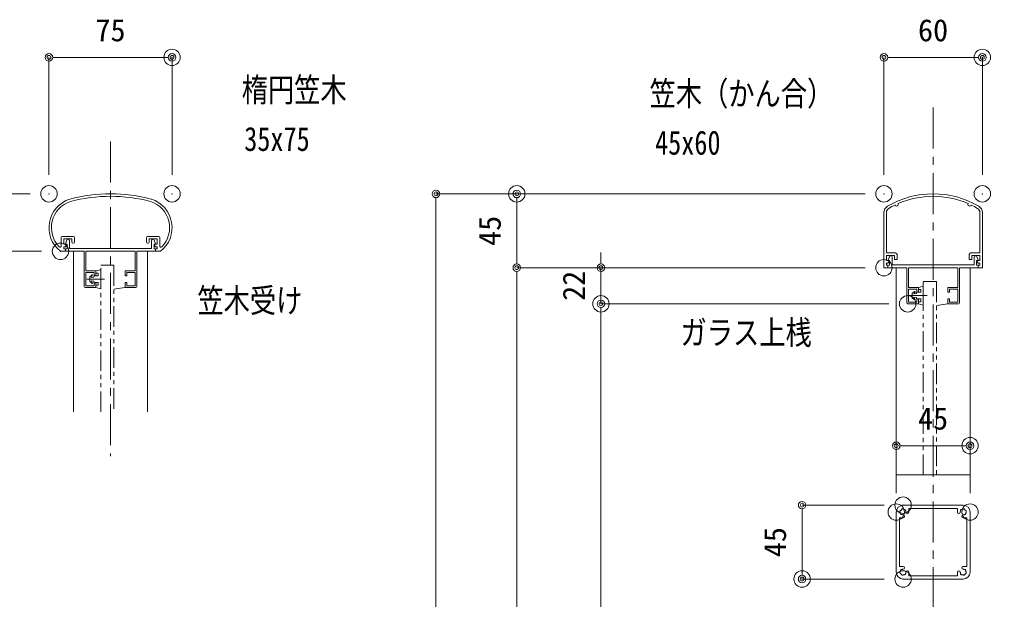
# Model space of a CAD drawing. Units: millimetres, scale not verified. Extents: x -3580 to 3580, y -1188 to 1188.
# Drawn here: x -2311 to -1719, y 170 to 523 of the extents above; entities that cross this region are included whole.
import ezdxf
from ezdxf.enums import TextEntityAlignment as Align

# ---------------------------------------------------------------- set-up
doc = ezdxf.new("R2010")
doc.units = ezdxf.units.MM
doc.header["$LTSCALE"] = 20
doc.header["$PDMODE"] = 32
doc.header["$PDSIZE"] = 10
doc.linetypes.add('USER1', pattern=[2, 1.25, -0.25, 0.25, -0.25])
doc.linetypes.add('USER2', pattern=[1.25, 0.625, -0.125, 0.125, -0.125, 0.125, -0.125])
for name, color, linetype, lineweight in [('0-0_0', 7, 'Continuous', 18), ('0-1_DEFPOINTS', 7, 'Continuous', 18), ('0-8_3中心線', 2, 'USER1', 18), ('0-9_41ｱﾙﾐ', 6, 'Continuous', 18), ('0-A_1手摺寸法', 7, 'Continuous', 18), ('0-B_42ｱﾙﾐ部品', 6, 'Continuous', 18), ('0-D_CYAN', 4, 'Continuous', 18), ('0-E_2a', 1, 'USER2', 18)]:
    doc.layers.add(name, color=color, linetype=linetype, lineweight=lineweight)
doc.styles.add('ＭＳ ゴシック', font='')
doc.styles.get('ＭＳ ゴシック').set_extended_font_data('MS Gothic')

# ---------------------------------------------------------------- blocks, each defined once
blk = doc.blocks.new('hbk-145')
at = {"layer": '0-A_1手摺寸法', "color": 3}
for p, q in [((-5.8, 0), (5.8, 0)), ((-5.8, 0), (-5, -3)), ((0, 2.36), (0, -8.5)), ((5.8, 0), (5, -3)), ((-5, -3), (-3.7, -3)), ((-3.7, -1.5), (-2, -1.5)), ((-3.7, -1.5), (-3.7, -3)), ((-1.5, -6.7), (-2.58, -5.23)), ((-2.39, -5.01), (-1, -5.7)), ((-2, -1.5), (-2, -4.2)), ((-2, -4.2), (-1.25, -4.2)), ((-1, -5.7), (-1.25, -4.2)), ((1, -5.7), (1.25, -4.2)), ((1, -5.7), (2.39, -5.01)), ((1.25, -4.2), (2, -4.2)), ((1.5, -6.7), (2.58, -5.23)), ((2, -1.5), (3.7, -1.5)), ((2, -1.5), (2, -4.2)), ((3.7, -1.5), (3.7, -3)), ((3.7, -3), (5, -3)), ((-1.5, -6.7), (1.5, -6.7))]:
    blk.add_line(p, q, dxfattribs=at)
for centre, start, end in [((-2.45, -5.15), 66.37062, 212.90524), ((2.45, -5.15), 327.09476, 113.62938)]:
    blk.add_arc(centre, 0.15, start, end, dxfattribs=at)
blk = doc.blocks.new('HK-001')
at = {"layer": '0-0_0'}
for p, q in [((-30, 0), (-30, 33.59)), ((-28.5, 9), (-28.5, 33.59)), ((28.5, 9), (28.5, 33.59)), ((30, 0), (30, 33.59)), ((-23, 9), (-28.5, 9)), ((-23.5, 7.5), (-28.5, 7.5)), ((-28.5, 4.3), (-28.5, 7.5)), ((-23.5, 5), (-23.5, 7.5)), ((-22, 5), (-22, 8)), ((22, 5), (22, 8)), ((23, 9), (28.5, 9)), ((23.5, 5), (23.5, 7.5)), ((23.5, 7.5), (28.5, 7.5)), ((28.5, 4.3), (28.5, 7.5)), ((-27.5, 0), (-30, 0)), ((-26.87, 4.3), (-28.5, 4.3)), ((-28.5, 1.5), (-28.5, 2.8)), ((-28.5, 1.5), (-28.5, 2.8)), ((-27.5, 2.8), (-28.5, 2.8)), ((-27.5, 1.5), (-28.5, 1.5)), ((-27.5, 2.8), (-26.71, 3.99)), ((-27.5, 0), (-27.5, 1.5)), ((-22, 5), (-23.5, 5)), ((22, 5), (23.5, 5)), ((27.5, 2.8), (26.71, 3.99)), ((26.87, 4.3), (28.5, 4.3)), ((27.5, 2.8), (28.5, 2.8)), ((27.5, 1.5), (28.5, 1.5)), ((27.5, 0), (27.5, 1.5)), ((27.5, 0), (30, 0)), ((28.5, 1.5), (28.5, 2.8)), ((28.5, 1.5), (28.5, 2.8))]:
    blk.add_line(p, q, dxfattribs=at)
for centre, radius, start, end in [((0, -10), 55, 90, 120.32807), ((0, -10), 53.5, 90, 113.56076), ((0, -10), 55, 59.67193, 90), ((0, -10), 53.5, 66.43924, 90), ((-25.5, 33.59), 4.5, 120.32807, 180), ((-25.5, 33.59), 3, 120.32807, 180), ((0, -10), 53.5, 115.69292, 120.32807), ((-22.25, 38.54), 1, 199.12574, 30.12794), ((22.25, 38.54), 1, 149.87206, 340.87426), ((0, -10), 53.5, 59.67193, 64.30708), ((25.5, 33.59), 3, 0, 59.67193), ((25.5, 33.59), 4.5, 0, 59.67193), ((-23, 8), 1, 0, 90), ((23, 8), 1, 90, 180), ((-26.87, 4.1), 0.2, 326.30993, 90), ((26.87, 4.1), 0.2, 90, 213.69007)]:
    blk.add_arc(centre, radius, start, end, dxfattribs=at)
blk = doc.blocks.new('HK-025')
at = {"layer": '0-9_41ｱﾙﾐ'}
for p, q in [((7, 0), (0.5, 0)), ((7, -3), (7, 0)), ((25, -3), (25, 0)), ((25, 0), (31.5, 0)), ((0, -22), (0, -0.5)), ((1, -9), (1, -1)), ((6, -1), (1, -1)), ((6, -3), (6, -1)), ((7, -3), (6, -3)), ((25, -3), (26, -3)), ((26, -3), (26, -1)), ((26, -1), (31, -1)), ((31, -9), (31, -1)), ((32, -22), (32, -0.5)), ((1, -22), (1, -10)), ((7, -10), (1, -10)), ((7, -7), (6, -7)), ((7, -7), (7, -10)), ((25, -7), (25, -10)), ((25, -7), (26, -7)), ((25, -10), (31, -10)), ((31, -22), (31, -10)), ((-11.5, -22), (-11.5, -23)), ((0, -22), (-11.5, -22)), ((-11.5, -22), (-11.5, -23)), ((-11.5, -23), (-11.5, -22)), ((-10.5, -23.5), (-11, -23.5)), ((-10.5, -23.5), (-10.5, -26.3)), ((31, -22), (1, -22)), ((43.5, -22), (32, -22)), ((42.5, -23.5), (43, -23.5)), ((42.5, -23.5), (42.5, -26.3)), ((43.5, -22), (43.5, -23)), ((43.5, -22), (43.5, -23)), ((43.5, -23), (43.5, -22)), ((-10.67, -28.79), (-11.49, -26.57)), ((-11.3, -26.3), (-10.5, -26.3)), ((-11.22, -26.3), (-10.5, -26.3)), ((-10.5, -26.3), (-10.5, -26.29)), ((-9.96, -29.3), (-9.75, -29.3)), ((-9, -23.8), (41, -23.8)), ((-9, -23.8), (-9, -28.55)), ((41, -23.8), (41, -28.55)), ((41.96, -29.3), (41.75, -29.3)), ((43.3, -26.3), (42.5, -26.3)), ((42.67, -28.79), (43.49, -26.57))]:
    blk.add_line(p, q, dxfattribs=at)
for points in [[(6, -7), (6, -9), (1, -9)], [(26, -7), (26, -9), (31, -9)], [(43.22, -26.3), (42.5, -26.3), (42.5, -26.29)]]:
    blk.add_lwpolyline(points, dxfattribs=at)
for centre, radius, start, end in [((0.5, -0.5), 0.5, 90, 180), ((31.5, -0.5), 0.5, 0, 90), ((-11, -23), 0.5, 180, 270), ((43, -23), 0.5, 270, 0), ((-11.3, -26.5), 0.2, 90, 200.21478), ((-9.96, -28.55), 0.75, 198.43495, 270), ((-9.75, -28.55), 0.75, 270, 0), ((41.75, -28.55), 0.75, 180, 270), ((41.96, -28.55), 0.75, 270, 341.56505), ((43.3, -26.5), 0.2, 339.78522, 90)]:
    blk.add_arc(centre, radius, start, end, dxfattribs=at)
blk = doc.blocks.new('_ORIGIN2')
at = {"layer": '0-0_0'}
blk.add_line((-0.5, 0), (-1, 0), dxfattribs=at)
for radius in [0.5, 0.25]:
    blk.add_circle((0, 0), radius, dxfattribs=at)
blk = doc.blocks.new('D15')
at = {"layer": '0-1_DEFPOINTS'}
for p in [(315.54, 924.21), (255.54, 841.05), (315.54, 841.05)]:
    blk.add_point(p, dxfattribs=at)
at = {"layer": '0-A_1手摺寸法'}
for p, q in [((255.54, 852.55), (255.54, 924.21)), ((260.14, 924.21), (310.94, 924.21)), ((315.54, 852.55), (315.54, 924.21))]:
    blk.add_line(p, q, dxfattribs=at)
at = {"layer": '0-A_1手摺寸法', "xscale": 4.6, "yscale": 4.6, "rotation": 180}
blk.add_blockref('_ORIGIN2', (255.54, 924.21), dxfattribs=at)
at = {"layer": '0-A_1手摺寸法', "xscale": 4.6, "yscale": 4.6}
blk.add_blockref('_ORIGIN2', (315.54, 924.21), dxfattribs=at)
at = {"layer": '0-A_1手摺寸法', "style": 'ＭＳ ゴシック'}
blk.add_text('60', height=13.49, dxfattribs=at).set_placement((276.34, 929.96), align=Align.BOTTOM_LEFT)
blk = doc.blocks.new('D16')
at = {"layer": '0-1_DEFPOINTS'}
for p in [(31.83, 841.05), (255.54, 841.05), (255.54, 796.05)]:
    blk.add_point(p, dxfattribs=at)
at = {"layer": '0-A_1手摺寸法'}
for p, q in [((244.04, 841.05), (31.83, 841.05)), ((31.83, 800.65), (31.83, 836.45)), ((244.04, 796.05), (31.83, 796.05))]:
    blk.add_line(p, q, dxfattribs=at)
at = {"layer": '0-A_1手摺寸法', "xscale": 4.6, "yscale": 4.6}
for p, rotation in [((31.83, 841.05), 90), ((31.83, 796.05), 270)]:
    blk.add_blockref('_ORIGIN2', p, dxfattribs=dict(at, rotation=rotation))
at = {"layer": '0-A_1手摺寸法', "style": 'ＭＳ ゴシック'}
blk.add_text('45', height=13.49, rotation=90, dxfattribs=at).set_placement((26.08, 809.35), align=Align.BOTTOM_LEFT)
blk = doc.blocks.new('HK-007')
at = {"layer": '0-9_41ｱﾙﾐ'}
for p, q in [((-30, 3.25), (-30, 8.5)), ((-29.5, 9), (-22.5, 9)), ((-28.5, 4.3), (-28.5, 7.5)), ((-28.5, 4.3), (-28.5, 7.5)), ((-28.5, 7.5), (-23.5, 7.5)), ((-23.5, 5.5), (-23.5, 7.5)), ((-22, 5.5), (-22, 8.5)), ((22, 5.5), (22, 8.5)), ((29.5, 9), (22.5, 9)), ((23.5, 5.5), (23.5, 7.5)), ((28.5, 7.5), (23.5, 7.5)), ((28.5, 4.3), (28.5, 7.5)), ((28.5, 4.3), (28.5, 7.5)), ((30, 3.25), (30, 8.5)), ((-30.5, 0), (-27.5, 0)), ((-28.5, 4.3), (-26.7, 4.3)), ((-28.5, 1.5), (-28.5, 2.8)), ((-28.5, 2.8), (-27.5, 2.8)), ((-28.5, 1.5), (-27.5, 1.5)), ((-26.53, 3.99), (-27.5, 2.8)), ((-27.5, 0), (-27.5, 1.5)), ((-27.5, 1), (-27.5, 0)), ((-23, 5), (-22.5, 5)), ((23, 5), (22.5, 5)), ((26.53, 3.99), (27.5, 2.8)), ((28.5, 4.3), (26.7, 4.3)), ((28.5, 2.8), (27.5, 2.8)), ((27.5, 0), (27.5, 1.5)), ((28.5, 1.5), (27.5, 1.5)), ((30.5, 0), (27.5, 0)), ((28.5, 1.5), (28.5, 2.8))]:
    blk.add_line(p, q, dxfattribs=at)
for centre, radius, start, end in [((-19.2, 14.39), 18.3, 108.03854, 231.86719), ((-19.2, 14.39), 16.8, 108.19177, 223.97638), ((0.25, -65), 100, 90.14257, 104.54589), ((0.25, -65), 98.5, 90.14257, 104.51882), ((-0.25, -65), 100, 75.45411, 89.85743), ((-0.25, -65), 98.5, 75.48118, 89.85743), ((19.2, 14.39), 16.8, 316.02362, 71.80823), ((19.2, 14.39), 18.3, 308.13281, 71.96146), ((-29.5, 8.5), 0.5, 90, 180), ((-22.5, 8.5), 0.5, 0, 90), ((22.5, 8.5), 0.5, 90, 180), ((29.5, 8.5), 0.5, 0, 90), ((-30.75, 3.25), 0.75, 223.97638, 0), ((-26.7, 4.1), 0.2, 326.30993, 90), ((-23, 5.5), 0.5, 180, 270), ((-22.5, 5.5), 0.5, 270, 0), ((22.5, 5.5), 0.5, 180, 270), ((23, 5.5), 0.5, 270, 0), ((26.7, 4.1), 0.2, 90, 213.69007), ((30.75, 3.25), 0.75, 180, 316.02362)]:
    blk.add_arc(centre, radius, start, end, dxfattribs=at)
at = {"layer": '0-D_CYAN'}
blk.add_line((-27.5, 0), (-27.5, 1), dxfattribs=at)
blk = doc.blocks.new('D17')
at = {"layer": '0-1_DEFPOINTS'}
for p in [(-178.23, 924.21), (-253.23, 841.05), (-178.23, 841.05)]:
    blk.add_point(p, dxfattribs=at)
at = {"layer": '0-A_1手摺寸法'}
for p, q in [((-253.23, 852.55), (-253.23, 924.21)), ((-248.63, 924.21), (-182.83, 924.21)), ((-178.23, 852.55), (-178.23, 924.21))]:
    blk.add_line(p, q, dxfattribs=at)
at = {"layer": '0-A_1手摺寸法', "xscale": 4.6, "yscale": 4.6, "rotation": 180}
blk.add_blockref('_ORIGIN2', (-253.23, 924.21), dxfattribs=at)
at = {"layer": '0-A_1手摺寸法', "xscale": 4.6, "yscale": 4.6}
blk.add_blockref('_ORIGIN2', (-178.23, 924.21), dxfattribs=at)
at = {"layer": '0-A_1手摺寸法', "style": 'ＭＳ ゴシック'}
blk.add_text('75', height=13.49, dxfattribs=at).set_placement((-224.93, 929.96), align=Align.BOTTOM_LEFT)
blk = doc.blocks.new('D18')
at = {"layer": '0-1_DEFPOINTS'}
for p in [(-253.23, 841.05), (-298.78, 806.05), (-246.23, 806.05)]:
    blk.add_point(p, dxfattribs=at)
at = {"layer": '0-A_1手摺寸法'}
for p, q in [((-298.78, 845.65), (-298.78, 850.25)), ((-264.73, 841.05), (-298.78, 841.05)), ((-298.78, 841.05), (-298.78, 806.05)), ((-257.73, 806.05), (-298.78, 806.05)), ((-298.78, 801.45), (-298.78, 796.85))]:
    blk.add_line(p, q, dxfattribs=at)
at = {"layer": '0-A_1手摺寸法', "xscale": 4.6, "yscale": 4.6}
for p, rotation in [((-298.78, 841.05), 270), ((-298.78, 806.05), 90)]:
    blk.add_blockref('_ORIGIN2', p, dxfattribs=dict(at, rotation=rotation))
at = {"layer": '0-A_1手摺寸法', "style": 'ＭＳ ゴシック'}
blk.add_text('35', height=13.49, rotation=90, dxfattribs=at).set_placement((-304.53, 814.35), align=Align.BOTTOM_LEFT)
blk = doc.blocks.new('D38')
at = {"layer": '0-1_DEFPOINTS'}
blk.add_point((255.54, 841.05), dxfattribs=at)
at = {"layer": '0-A_1手摺寸法'}
for p, q in [((244.04, 841.05), (-17.4, 841.05)), ((-17.4, 836.45), (-17.4, -254.35))]:
    blk.add_line(p, q, dxfattribs=at)
at = {"layer": '0-A_1手摺寸法', "xscale": 4.6, "yscale": 4.6, "rotation": 90}
blk.add_blockref('_ORIGIN2', (-17.4, 841.05), dxfattribs=at)
blk = doc.blocks.new('D39')
at = {"layer": '0-1_DEFPOINTS'}
blk.add_point((255.54, 796.05), dxfattribs=at)
at = {"layer": '0-A_1手摺寸法'}
for p, q in [((244.04, 796.05), (31.83, 796.05)), ((31.83, 791.45), (31.83, -154.35))]:
    blk.add_line(p, q, dxfattribs=at)
at = {"layer": '0-A_1手摺寸法', "xscale": 4.6, "yscale": 4.6, "rotation": 90}
blk.add_blockref('_ORIGIN2', (31.83, 796.05), dxfattribs=at)
blk = doc.blocks.new('D58')
at = {"layer": '0-1_DEFPOINTS'}
for p in [(255.54, 796.05), (83.1, 774.05), (270.04, 774.05)]:
    blk.add_point(p, dxfattribs=at)
at = {"layer": '0-A_1手摺寸法'}
for p, q in [((83.1, 800.65), (83.1, 805.25)), ((244.04, 796.05), (83.1, 796.05)), ((83.1, 796.05), (83.1, 774.05)), ((258.54, 774.05), (83.1, 774.05)), ((83.1, 769.45), (83.1, 764.85))]:
    blk.add_line(p, q, dxfattribs=at)
at = {"layer": '0-A_1手摺寸法', "xscale": 4.6, "yscale": 4.6}
for p, rotation in [((83.1, 796.05), 270), ((83.1, 774.05), 90)]:
    blk.add_blockref('_ORIGIN2', p, dxfattribs=dict(at, rotation=rotation))
at = {"layer": '0-A_1手摺寸法', "style": 'ＭＳ ゴシック'}
blk.add_text('22', height=13.49, rotation=90, dxfattribs=at).set_placement((77.35, 775.85), align=Align.BOTTOM_LEFT)
blk = doc.blocks.new('D59')
at = {"layer": '0-1_DEFPOINTS'}
blk.add_point((270.04, 774.05), dxfattribs=at)
at = {"layer": '0-A_1手摺寸法'}
for p, q in [((258.54, 774.05), (83.1, 774.05)), ((83.1, 769.45), (83.1, -132.35))]:
    blk.add_line(p, q, dxfattribs=at)
at = {"layer": '0-A_1手摺寸法', "xscale": 4.6, "yscale": 4.6, "rotation": 90}
blk.add_blockref('_ORIGIN2', (83.1, 774.05), dxfattribs=at)
blk = doc.blocks.new('HK-013')
at = {"layer": '0-B_42ｱﾙﾐ部品'}
for p, q in [((-22.5, 18.3), (-22.5, -18.3)), ((-22.5, 18.3), (-22.5, 18.3)), ((18.3, 22.5), (-18.3, 22.5)), ((14.8, 20.5), (-14.8, 20.5)), ((-14.8, 20.5), (-14.8, 18.3)), ((14.8, 20.5), (14.8, 18.3)), ((22.5, 18.3), (22.5, -18.3)), ((-20.5, 14.8), (-20.5, -14.8)), ((-18.3, 14.8), (-20.5, 14.8)), ((18.3, 14.8), (20.5, 14.8)), ((20.5, 14.8), (20.5, -14.8)), ((-18.3, -14.8), (-20.5, -14.8)), ((18.3, -14.8), (20.5, -14.8)), ((-22.5, -18.3), (-22.5, -18.3)), ((18.3, -22.5), (-18.3, -22.5)), ((-14.8, -20.5), (-14.8, -18.3)), ((14.8, -20.5), (-14.8, -20.5)), ((14.8, -20.5), (14.8, -18.3))]:
    blk.add_line(p, q, dxfattribs=at)
for centre, radius, start, end in [((-18.3, 18.3), 4.2, 90, 180), ((-19.75, 18.69), 0.5, 165, 232.97569), ((-19.75, 18.69), 0.5, 97.02431, 165), ((-18.3, 18.3), 1.75, 180.35889, 195), ((-18.3, 18.3), 1.75, 195, 209.64111), ((-18.3, 18.3), 1.75, 135, 149.64111), ((-18.3, 18.3), 1.75, 120.35889, 135), ((-18.69, 19.75), 0.5, 105, 172.97569), ((-18.69, 19.75), 0.5, 37.02431, 105), ((-18.3, 18.3), 1.75, 75, 89.64111), ((-18.3, 18.3), 1.75, 60.35889, 75), ((-17.24, 19.36), 0.5, 45, 112.97569), ((-17.24, 19.36), 0.5, 337.02431, 45), ((-18.3, 18.3), 1.75, 15, 29.64111), ((-18.3, 18.3), 1.75, 0.35889, 15), ((-15.67, 18.3), 0.875, 180, 0), ((15.68, 18.3), 0.875, 180, 360), ((18.3, 18.3), 1.75, 165, 179.64111), ((18.3, 18.3), 1.75, 150.35889, 165), ((17.24, 19.36), 0.5, 135, 202.97569), ((17.24, 19.36), 0.5, 67.02431, 135), ((18.3, 18.3), 1.75, 105, 119.64111), ((18.3, 18.3), 1.75, 90.35889, 105), ((18.69, 19.75), 0.5, 75, 142.97569), ((18.3, 18.3), 4.2, 0, 90), ((18.69, 19.75), 0.5, 7.02431, 75), ((18.3, 18.3), 1.75, 45, 59.64111), ((18.3, 18.3), 1.75, 30.35889, 45), ((19.75, 18.69), 0.5, 15, 82.97569), ((18.3, 18.3), 1.75, 330.35889, 345), ((18.3, 18.3), 1.75, 345, 359.64111), ((19.75, 18.69), 0.5, 307.02431, 15), ((-19.36, 17.24), 0.5, 157.02431, 225), ((-19.36, 17.24), 0.5, 225, 292.97569), ((-18.3, 18.3), 1.75, 240.35889, 255), ((-18.3, 18.3), 1.75, 255, 270), ((-18.3, 15.68), 0.875, 270, 90), ((18.3, 15.68), 0.875, 90, 270), ((18.3, 18.3), 1.75, 270, 285), ((18.3, 18.3), 1.75, 285, 299.64111), ((19.36, 17.24), 0.5, 247.02431, 315), ((19.36, 17.24), 0.5, 315, 22.97569), ((-18.3, -18.3), 1.75, 150.35889, 165), ((-19.36, -17.24), 0.5, 135, 202.97569), ((-19.36, -17.24), 0.5, 67.02431, 135), ((-18.3, -18.3), 1.75, 105, 119.64111), ((-18.3, -18.3), 1.75, 90, 105), ((-18.3, -15.68), 0.875, 270, 90), ((-15.68, -18.3), 0.875, 360, 180), ((15.67, -18.3), 0.875, 0, 180), ((18.3, -15.68), 0.875, 90, 270), ((18.3, -18.3), 1.75, 75, 90), ((18.3, -18.3), 1.75, 60.35889, 75), ((19.36, -17.24), 0.5, 45, 112.97569), ((19.36, -17.24), 0.5, 337.02431, 45), ((18.3, -18.3), 1.75, 15, 29.64111), ((-18.3, -18.3), 4.2, 180, 270), ((-19.75, -18.69), 0.5, 127.02431, 195), ((-19.75, -18.69), 0.5, 195, 262.97569), ((-18.3, -18.3), 1.75, 165, 179.64111), ((-18.3, -18.3), 1.75, 210.35889, 225), ((-18.3, -18.3), 1.75, 225, 239.64111), ((-18.69, -19.75), 0.5, 187.02431, 255), ((-18.69, -19.75), 0.5, 255, 322.97569), ((-18.3, -18.3), 1.75, 270.35889, 285), ((-18.3, -18.3), 1.75, 285, 299.64111), ((-17.24, -19.36), 0.5, 247.02431, 315), ((-17.24, -19.36), 0.5, 315, 22.97569), ((-18.3, -18.3), 1.75, 330.35889, 345), ((-18.3, -18.3), 1.75, 345, 359.64111), ((18.3, -18.3), 1.75, 180.35889, 195), ((18.3, -18.3), 1.75, 195, 209.64111), ((17.24, -19.36), 0.5, 157.02431, 225), ((17.24, -19.36), 0.5, 225, 292.97569), ((18.3, -18.3), 1.75, 240.35889, 255), ((18.3, -18.3), 1.75, 255, 269.64111), ((18.69, -19.75), 0.5, 217.02431, 285), ((18.3, -18.3), 4.2, 270, 360), ((18.69, -19.75), 0.5, 285, 352.97569), ((18.3, -18.3), 1.75, 300.35889, 315), ((18.3, -18.3), 1.75, 315, 329.64111), ((19.75, -18.69), 0.5, 277.02431, 345), ((18.3, -18.3), 1.75, 0.35889, 15), ((19.75, -18.69), 0.5, 345, 52.97569)]:
    blk.add_arc(centre, radius, start, end, dxfattribs=at)
blk = doc.blocks.new('D62')
at = {"layer": '0-1_DEFPOINTS'}
for p in [(267.24, 651.37), (205.7, 606.37), (267.24, 606.37)]:
    blk.add_point(p, dxfattribs=at)
at = {"layer": '0-A_1手摺寸法'}
for p, q in [((255.74, 651.37), (205.7, 651.37)), ((205.7, 646.77), (205.7, 610.97)), ((255.74, 606.37), (205.7, 606.37))]:
    blk.add_line(p, q, dxfattribs=at)
at = {"layer": '0-A_1手摺寸法', "xscale": 4.6, "yscale": 4.6}
for p, rotation in [((205.7, 651.37), 90), ((205.7, 606.37), 270)]:
    blk.add_blockref('_ORIGIN2', p, dxfattribs=dict(at, rotation=rotation))
at = {"layer": '0-A_1手摺寸法', "style": 'ＭＳ ゴシック'}
blk.add_text('45', height=13.49, rotation=90, dxfattribs=at).set_placement((199.95, 619.67), align=Align.BOTTOM_LEFT)
blk = doc.blocks.new('D63')
at = {"layer": '0-1_DEFPOINTS'}
for p in [(308.04, 687.62), (263.04, 647.17), (308.04, 647.17)]:
    blk.add_point(p, dxfattribs=at)
at = {"layer": '0-A_1手摺寸法'}
for p, q in [((263.04, 658.67), (263.04, 687.62)), ((267.64, 687.62), (303.44, 687.62)), ((308.04, 658.67), (308.04, 687.62))]:
    blk.add_line(p, q, dxfattribs=at)
at = {"layer": '0-A_1手摺寸法', "xscale": 4.6, "yscale": 4.6, "rotation": 180}
blk.add_blockref('_ORIGIN2', (263.04, 687.62), dxfattribs=at)
at = {"layer": '0-A_1手摺寸法', "xscale": 4.6, "yscale": 4.6}
blk.add_blockref('_ORIGIN2', (308.04, 687.62), dxfattribs=at)
at = {"layer": '0-A_1手摺寸法', "style": 'ＭＳ ゴシック'}
blk.add_text('45', height=13.49, dxfattribs=at).set_placement((276.34, 693.37), align=Align.BOTTOM_LEFT)

msp = doc.modelspace()

# ---------------------------------------------------------------- linework, layer by layer
at = {"layer": '0-0_0'}
for p, q in [((-2277.77, 382.11), (-2277.77, 284.25)), ((-2232.77, 382.11), (-2232.77, 284.25)), ((-1776.51, 372.11), (-1776.51, 245.88)), ((-1731.51, 372.11), (-1731.51, 245.88))]:
    msp.add_line(p, q, dxfattribs=at)
at = {"layer": '0-1_DEFPOINTS'}
msp.add_line((-1731.51, 245.88), (-1776.51, 245.88), dxfattribs=at)
at = {"layer": '0-8_3中心線'}
for p, q in [((-1754.01, 469.74), (-1754.01, -842.62)), ((-2255.27, 448.96), (-2255.27, 257.31))]:
    msp.add_line(p, q, dxfattribs=at)
at = {"layer": '0-D_CYAN'}
for p, q in [((-2246.27, 360.11), (-2253.27, 359.13)), ((-1745.01, 350.11), (-1752.01, 349.13))]:
    msp.add_line(p, q, dxfattribs=at)
at = {"layer": '0-E_2a'}
for p, q in [((-2261.27, 284.25), (-2261.27, 373.67)), ((-2261.27, 373.67), (-2253.27, 373.67)), ((-2253.27, 373.67), (-2253.27, 284.25)), ((-1760.01, 245.88), (-1760.01, 363.67)), ((-1760.01, 363.67), (-1752.01, 363.67)), ((-1752.01, 363.67), (-1752.01, 245.88))]:
    msp.add_line(p, q, dxfattribs=at)

# ---------------------------------------------------------------- block references
at = {"layer": '0-0_0'}
msp.add_blockref('HK-007', (-2255.27, 382.11), dxfattribs=at)
at = {"layer": '0-9_41ｱﾙﾐ'}
msp.add_blockref('HK-001', (-1754.01, 372.11), dxfattribs=at)
at = {"layer": '0-9_41ｱﾙﾐ', "xscale": -1, "rotation": 180}
for p in [(-2271.27, 360.11), (-1770.01, 350.11)]:
    msp.add_blockref('HK-025', p, dxfattribs=at)
at = {"layer": '0-9_41ｱﾙﾐ', "xscale": -1}
msp.add_blockref('HK-013', (-1754.01, 204.93), dxfattribs=at)
at = {"layer": '0-A_1手摺寸法'}
for name in ['D17', 'D15', 'D18', 'D38', 'D16', 'D58', 'D39', 'D59', 'D63', 'D62']:
    msp.add_blockref(name, (-2039.54, -423.94), dxfattribs=at)
at = {"layer": '0-D_CYAN', "rotation": 270}
for p in [(-2261.27, 365.11), (-1760.01, 355.11)]:
    msp.add_blockref('hbk-145', p, dxfattribs=at)

# ---------------------------------------------------------------- texts
at = {"layer": '0-0_0', "style": 'ＭＳ ゴシック', "width": 0.8}
for s, p in [('楕円笠木', (-2175.36, 468.78)), ('笠木（かん合）', (-1926.81, 466.52)), ('35x75', (-2173.8, 438.85)), ('45x60', (-1923.44, 436.59)), ('笠木受け', (-2202.34, 340.42)), ('ガラス上桟', (-1907.95, 320.88))]:
    msp.add_text(s, height=14.66, dxfattribs=at).set_placement(p, align=Align.BOTTOM_LEFT)

doc.saveas('drawing.dxf')
